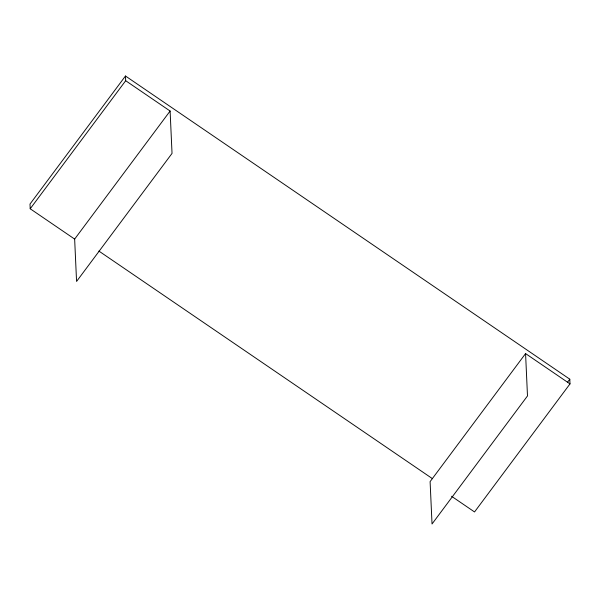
<?xml version="1.0" encoding="UTF-8"?>
<svg xmlns="http://www.w3.org/2000/svg" width="600" height="600" viewBox="0 0 600 600"><rect width="100%" height="100%" fill="white"/><g stroke="black" fill="none" stroke-linecap="round" stroke-linejoin="round"><path stroke-width="0.9" d="M125.468 76.005L30 204.06L30.21 208.77L74.648 239.085L76.567 281.445L172.035 153.398L170.108 111.03L125.677 80.715L125.468 76.005L569.79 379.185L570 383.895L474.533 511.95L451.553 496.268M30.21 208.77L125.677 80.715M74.648 239.085L170.108 111.03M525.57 353.58L430.103 481.627L432.03 523.995L527.49 395.94L525.57 353.58L570 383.895M567.555 382.185L569.79 379.185M98.895 251.07L432.525 478.717"/></g></svg>
